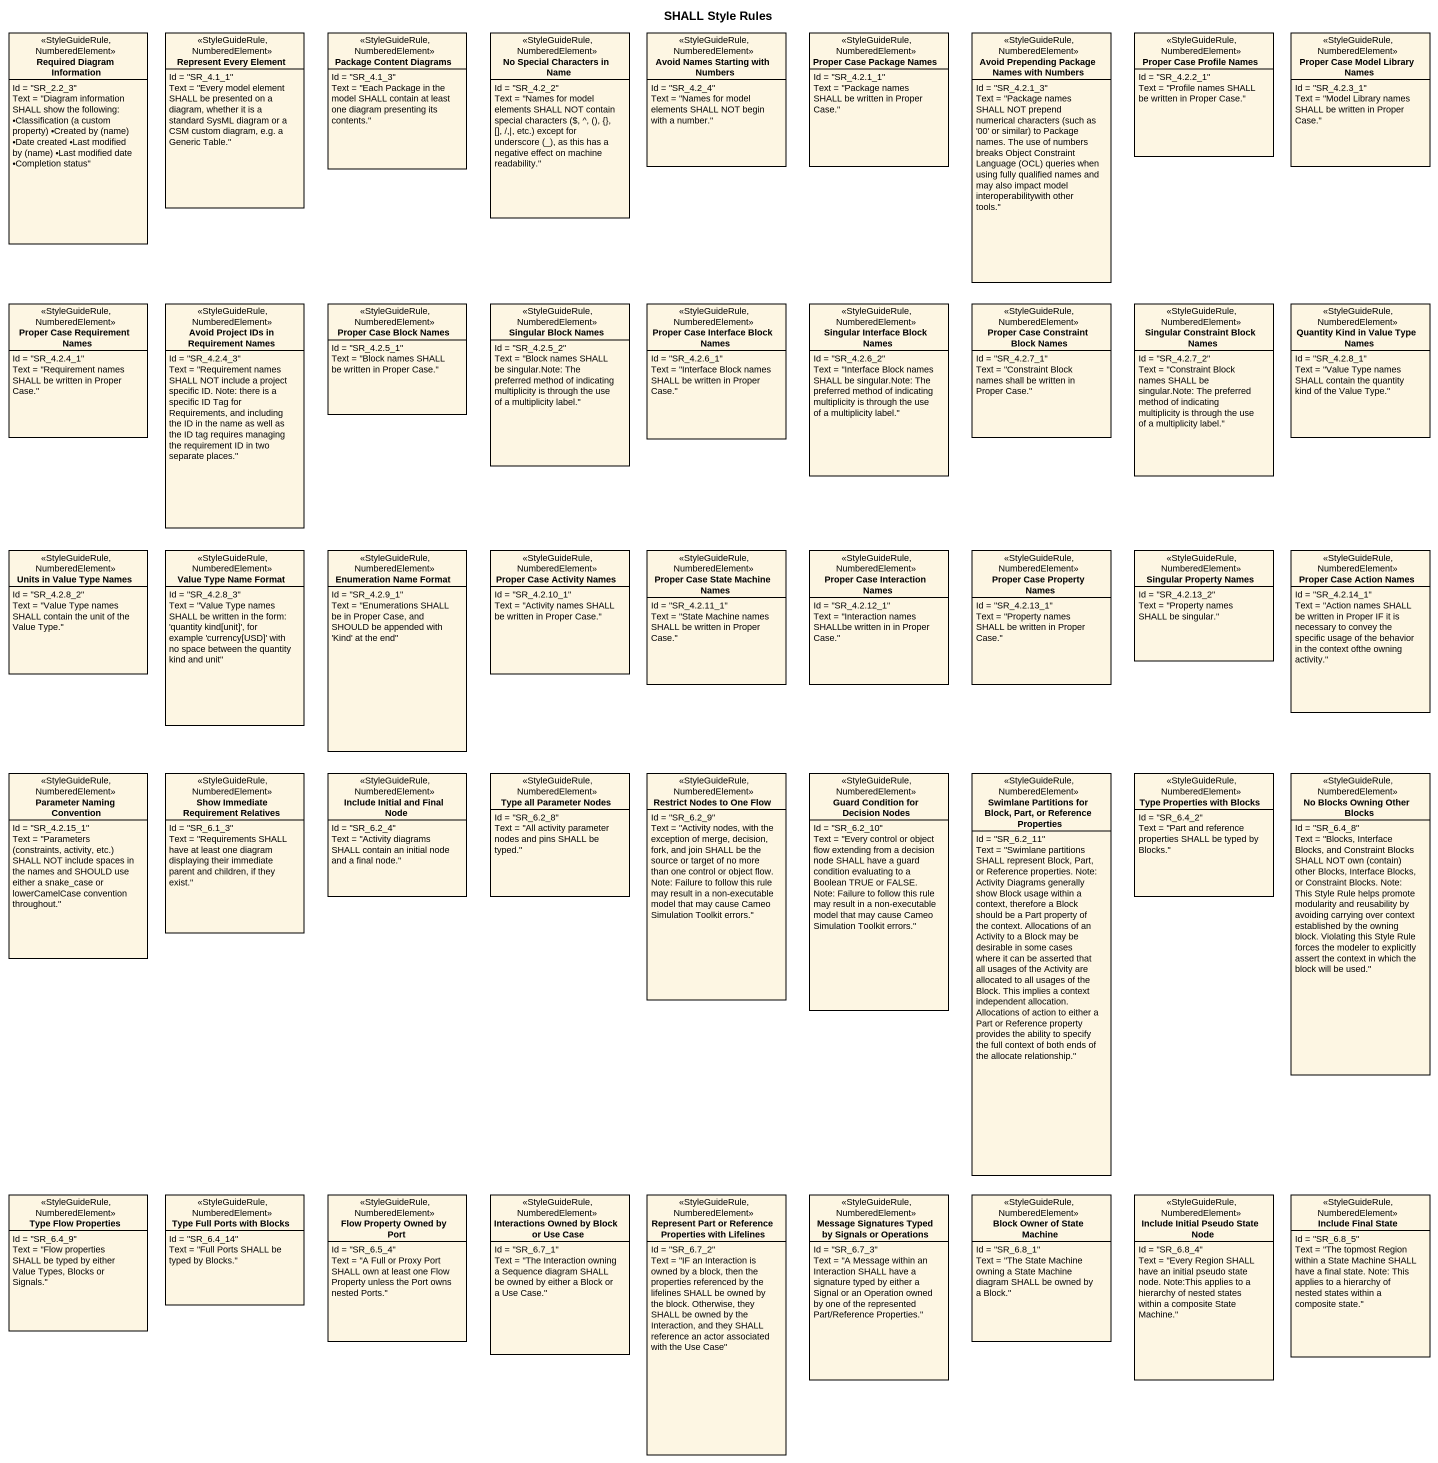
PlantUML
@startuml
title SHALL Style Rules
hide circle
hide empty members
class "Required Diagram Information" as Required_Diagram_Information <<StyleGuideRule, NumberedElement>> {
  Id = "SR_2.2_3"
  {field} Text = "Diagram information SHALL show the following: •Classification (a custom property) •Created by (name) •Date created •Last modified by (name) •Last modified date •Completion status"
}
class "Represent Every Element" as Represent_Every_Element <<StyleGuideRule, NumberedElement>> {
  Id = "SR_4.1_1"
  Text = "Every model element SHALL be presented on a diagram, whether it is a standard SysML diagram or a CSM custom diagram, e.g. a Generic Table."
}
class "Package Content Diagrams" as Package_Content_Diagrams <<StyleGuideRule, NumberedElement>> {
  Id = "SR_4.1_3"
  Text = "Each Package in the model SHALL contain at least one diagram presenting its contents."
}
class "No Special Characters in Name" as No_Special_Characters_in <<StyleGuideRule, NumberedElement>> {
  Id = "SR_4.2_2"
  {field} Text = "Names for model elements SHALL NOT contain special characters ($, ^, (), {}, [], /,|, etc.) except for underscore (_), as this has a negative effect on machine readability."
}
class "Avoid Names Starting with Numbers" as Avoid_Names_Starting_with <<StyleGuideRule, NumberedElement>> {
  Id = "SR_4.2_4"
  Text = "Names for model elements SHALL NOT begin with a number."
}
class "Proper Case Package Names" as Proper_Case_Package_Names <<StyleGuideRule, NumberedElement>> {
  Id = "SR_4.2.1_1"
  Text = "Package names SHALL be written in Proper Case."
}
class "Avoid Prepending Package Names with Numbers" as Avoid_Prepending_Package <<StyleGuideRule, NumberedElement>> {
  Id = "SR_4.2.1_3"
  {field} Text = "Package names SHALL NOT prepend numerical characters (such as '00' or similar) to Package names. The use of numbers breaks Object Constraint Language (OCL) queries when using fully qualified names and may also impact model interoperabilitywith other tools."
}
class "Proper Case Profile Names" as Proper_Case_Profile_Names <<StyleGuideRule, NumberedElement>> {
  Id = "SR_4.2.2_1"
  Text = "Profile names SHALL be written in Proper Case."
}
class "Proper Case Model Library Names" as Proper_Case_Model_Library <<StyleGuideRule, NumberedElement>> {
  Id = "SR_4.2.3_1"
  Text = "Model Library names SHALL be written in Proper Case."
}
class "Proper Case Requirement Names" as Proper_Case_Requirement <<StyleGuideRule, NumberedElement>> {
  Id = "SR_4.2.4_1"
  Text = "Requirement names SHALL be written in Proper Case."
}
class "Avoid Project IDs in Requirement Names" as Avoid_Project_IDs_in <<StyleGuideRule, NumberedElement>> {
  Id = "SR_4.2.4_3"
  Text = "Requirement names SHALL NOT include a project specific ID. Note: there is a specific ID Tag for Requirements, and including the ID in the name as well as the ID tag requires managing the requirement ID in two separate places."
}
class "Proper Case Block Names" as Proper_Case_Block_Names <<StyleGuideRule, NumberedElement>> {
  Id = "SR_4.2.5_1"
  Text = "Block names SHALL be written in Proper Case."
}
class "Singular Block Names" as Singular_Block_Names <<StyleGuideRule, NumberedElement>> {
  Id = "SR_4.2.5_2"
  Text = "Block names SHALL be singular.Note: The preferred method of indicating multiplicity is through the use of a multiplicity label."
}
class "Proper Case Interface Block Names" as Proper_Case_Interface_Block <<StyleGuideRule, NumberedElement>> {
  Id = "SR_4.2.6_1"
  Text = "Interface Block names SHALL be written in Proper Case."
}
class "Singular Interface Block Names" as Singular_Interface_Block <<StyleGuideRule, NumberedElement>> {
  Id = "SR_4.2.6_2"
  Text = "Interface Block names SHALL be singular.Note: The preferred method of indicating multiplicity is through the use of a multiplicity label."
}
class "Proper Case Constraint Block Names" as Proper_Case_Constraint <<StyleGuideRule, NumberedElement>> {
  Id = "SR_4.2.7_1"
  Text = "Constraint Block names shall be written in Proper Case."
}
class "Singular Constraint Block Names" as Singular_Constraint_Block <<StyleGuideRule, NumberedElement>> {
  Id = "SR_4.2.7_2"
  Text = "Constraint Block names SHALL be singular.Note: The preferred method of indicating multiplicity is through the use of a multiplicity label."
}
class "Quantity Kind in Value Type Names" as Quantity_Kind_in_Value_Type <<StyleGuideRule, NumberedElement>> {
  Id = "SR_4.2.8_1"
  Text = "Value Type names SHALL contain the quantity kind of the Value Type."
}
class "Units in Value Type Names" as Units_in_Value_Type_Names <<StyleGuideRule, NumberedElement>> {
  Id = "SR_4.2.8_2"
  Text = "Value Type names SHALL contain the unit of the Value Type."
}
class "Value Type Name Format" as Value_Type_Name_Format <<StyleGuideRule, NumberedElement>> {
  Id = "SR_4.2.8_3"
  Text = "Value Type names SHALL be written in the form: 'quantity kind[unit]', for example 'currency[USD]' with no space between the quantity kind and unit"
}
class "Enumeration Name Format" as Enumeration_Name_Format <<StyleGuideRule, NumberedElement>> {
  Id = "SR_4.2.9_1"
  Text = "Enumerations SHALL be in Proper Case, and SHOULD be appended with 'Kind' at the end"
}
class "Proper Case Activity Names" as Proper_Case_Activity_Names <<StyleGuideRule, NumberedElement>> {
  Id = "SR_4.2.10_1"
  Text = "Activity names SHALL be written in Proper Case."
}
class "Proper Case State Machine Names" as Proper_Case_State_Machine <<StyleGuideRule, NumberedElement>> {
  Id = "SR_4.2.11_1"
  Text = "State Machine names SHALL be written in Proper Case."
}
class "Proper Case Interaction Names" as Proper_Case_Interaction <<StyleGuideRule, NumberedElement>> {
  Id = "SR_4.2.12_1"
  Text = "Interaction names SHALLbe written in in Proper Case."
}
class "Proper Case Property Names" as Proper_Case_Property_Names <<StyleGuideRule, NumberedElement>> {
  Id = "SR_4.2.13_1"
  Text = "Property names SHALL be written in Proper Case."
}
class "Singular Property Names" as Singular_Property_Names <<StyleGuideRule, NumberedElement>> {
  Id = "SR_4.2.13_2"
  Text = "Property names SHALL be singular."
}
class "Proper Case Action Names" as Proper_Case_Action_Names <<StyleGuideRule, NumberedElement>> {
  Id = "SR_4.2.14_1"
  Text = "Action names SHALL be written in Proper IF it is necessary to convey the specific usage of the behavior in the context ofthe owning activity."
}
class "Parameter Naming Convention" as Parameter_Naming_Convention <<StyleGuideRule, NumberedElement>> {
  Id = "SR_4.2.15_1"
  {field} Text = "Parameters (constraints, activity, etc.) SHALL NOT include spaces in the names and SHOULD use either a snake_case or lowerCamelCase convention throughout."
}
class "Show Immediate Requirement Relatives" as Show_Immediate_Requirement <<StyleGuideRule, NumberedElement>> {
  Id = "SR_6.1_3"
  Text = "Requirements SHALL have at least one diagram displaying their immediate parent and children, if they exist."
}
class "Include Initial and Final Node" as Include_Initial_and_Final <<StyleGuideRule, NumberedElement>> {
  Id = "SR_6.2_4"
  Text = "Activity diagrams SHALL contain an initial node and a final node."
}
class "Type all Parameter Nodes" as Type_all_Parameter_Nodes <<StyleGuideRule, NumberedElement>> {
  Id = "SR_6.2_8"
  Text = "All activity parameter nodes and pins SHALL be typed."
}
class "Restrict Nodes to One Flow" as Restrict_Nodes_to_One_Flow <<StyleGuideRule, NumberedElement>> {
  Id = "SR_6.2_9"
  Text = "Activity nodes, with the exception of merge, decision, fork, and join SHALL be the source or target of no more than one control or object flow. Note: Failure to follow this rule may result in a non-executable model that may cause Cameo Simulation Toolkit errors."
}
class "Guard Condition for Decision Nodes" as Guard_Condition_for <<StyleGuideRule, NumberedElement>> {
  Id = "SR_6.2_10"
  Text = "Every control or object flow extending from a decision node SHALL have a guard condition evaluating to a Boolean TRUE or FALSE. Note: Failure to follow this rule may result in a non-executable model that may cause Cameo Simulation Toolkit errors."
}
class "Swimlane Partitions for Block, Part, or Reference Properties" as Swimlane_Partitions_for <<StyleGuideRule, NumberedElement>> {
  Id = "SR_6.2_11"
  Text = "Swimlane partitions SHALL represent Block, Part, or Reference properties. Note: Activity Diagrams generally show Block usage within a context, therefore a Block should be a Part property of the context. Allocations of an Activity to a Block may be desirable in some cases where it can be asserted that all usages of the Activity are allocated to all usages of the Block. This implies a context independent allocation. Allocations of action to either a Part or Reference property provides the ability to specify the full context of both ends of the allocate relationship."
}
class "Type Properties with Blocks" as Type_Properties_with_Blocks <<StyleGuideRule, NumberedElement>> {
  Id = "SR_6.4_2"
  Text = "Part and reference properties SHALL be typed by Blocks."
}
class "No Blocks Owning Other Blocks" as No_Blocks_Owning_Other <<StyleGuideRule, NumberedElement>> {
  Id = "SR_6.4_8"
  {field} Text = "Blocks, Interface Blocks, and Constraint Blocks SHALL NOT own (contain) other Blocks, Interface Blocks, or Constraint Blocks. Note: This Style Rule helps promote modularity and reusability by avoiding carrying over context established by the owning block. Violating this Style Rule forces the modeler to explicitly assert the context in which the block will be used."
}
class "Type Flow Properties" as Type_Flow_Properties <<StyleGuideRule, NumberedElement>> {
  Id = "SR_6.4_9"
  Text = "Flow properties SHALL be typed by either Value Types, Blocks or Signals."
}
class "Type Full Ports with Blocks" as Type_Full_Ports_with_Blocks <<StyleGuideRule, NumberedElement>> {
  Id = "SR_6.4_14"
  Text = "Full Ports SHALL be typed by Blocks."
}
class "Flow Property Owned by Port" as Flow_Property_Owned_by_Port <<StyleGuideRule, NumberedElement>> {
  Id = "SR_6.5_4"
  Text = "A Full or Proxy Port SHALL own at least one Flow Property unless the Port owns nested Ports."
}
class "Interactions Owned by Block or Use Case" as Interactions_Owned_by_Block <<StyleGuideRule, NumberedElement>> {
  Id = "SR_6.7_1"
  Text = "The Interaction owning a Sequence diagram SHALL be owned by either a Block or a Use Case."
}
class "Represent Part or Reference Properties with Lifelines" as Represent_Part_or_Reference <<StyleGuideRule, NumberedElement>> {
  Id = "SR_6.7_2"
  Text = "IF an Interaction is owned by a block, then the properties referenced by the lifelines SHALL be owned by the block. Otherwise, they SHALL be owned by the Interaction, and they SHALL reference an actor associated with the Use Case"
}
class "Message Signatures Typed by Signals or Operations" as Message_Signatures_Typed_by <<StyleGuideRule, NumberedElement>> {
  Id = "SR_6.7_3"
  Text = "A Message within an Interaction SHALL have a signature typed by either a Signal or an Operation owned by one of the represented Part/Reference Properties."
}
class "Block Owner of State Machine" as Block_Owner_of_State_Machine <<StyleGuideRule, NumberedElement>> {
  Id = "SR_6.8_1"
  Text = "The State Machine owning a State Machine diagram SHALL be owned by a Block."
}
class "Include Initial Pseudo State Node" as Include_Initial_Pseudo <<StyleGuideRule, NumberedElement>> {
  Id = "SR_6.8_4"
  Text = "Every Region SHALL have an initial pseudo state node. Note:This applies to a hierarchy of nested states within a composite State Machine."
}
class "Include Final State" as Include_Final_State <<StyleGuideRule, NumberedElement>> {
  Id = "SR_6.8_5"
  Text = "The topmost Region within a State Machine SHALL have a final state. Note: This applies to a hierarchy of nested states within a composite state."
}
@enduml
